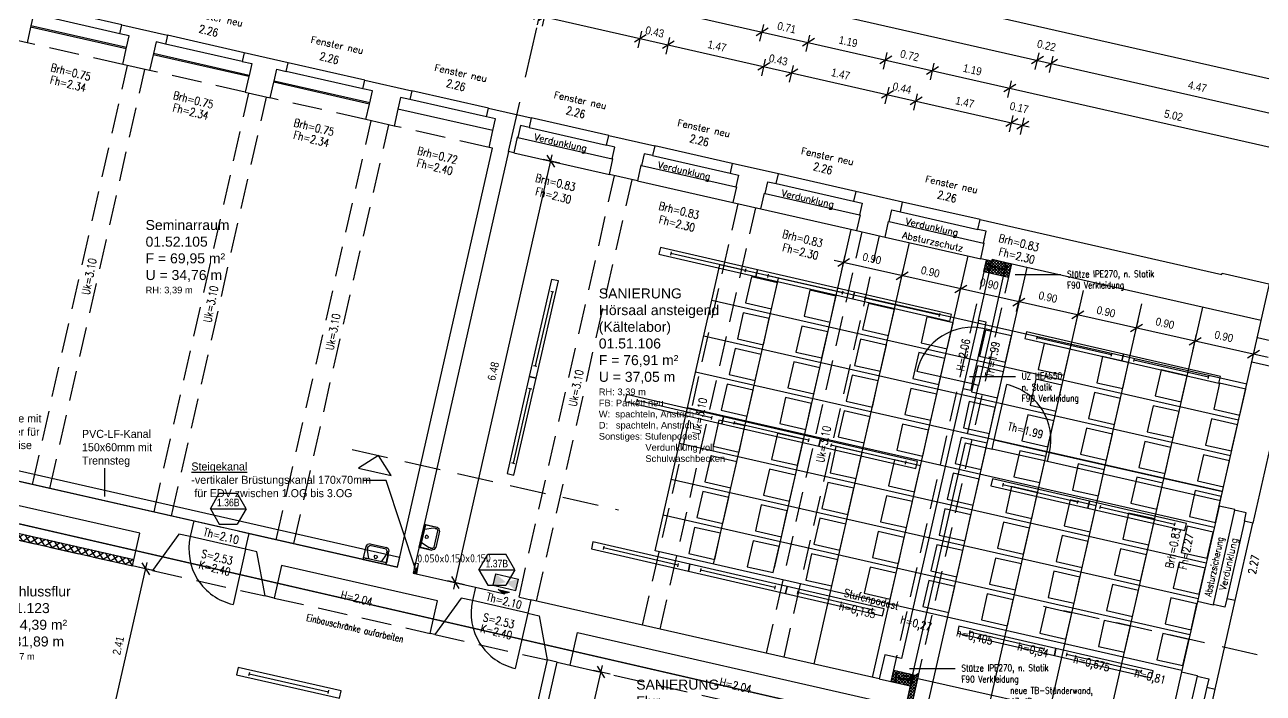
# Model space of a CAD drawing. Header units: metres. Extents: x -1139 to -992, y 249 to 309.
# Drawn here: x -1025.59 to -1007.02, y 277.99 to 288.02 of the extents above; entities that cross this region are included whole.
import ezdxf
from ezdxf.enums import TextEntityAlignment as Align

# ---------------------------------------------------------------- set-up
doc = ezdxf.new("R2010")
doc.units = ezdxf.units.M
doc.header["$LTSCALE"] = 0.03
for name, pattern in [('AUSGEZOGEN', [0]), ('DASHED', [0]), ('DOT', [6, 0, -6]), ('GESTRICHELT', [9, 6, -3]), ('GESTRICHELT2', [4.5, 3, -1.5]), ('STRICHLINIE', [19.05, 12.7, -6.35])]:
    doc.linetypes.add(name, pattern=pattern)
doc.layers.get('0').update_dxf_attribs({"linetype": 'CONTINUOUS'})
for name, color, linetype in [('A_abriss', 44, '_ABBRUCH'), ('A_ansicht', 9, 'DASHED'), ('A_bemaßung', 2, 'CONTINUOUS'), ('A_EINBAUTEN', 3, 'CONTINUOUS'), ('A_Elektro', 1, 'STRICHLINIE'), ('A_Fenster', 7, 'CONTINUOUS'), ('A_höhen', 3, 'CONTINUOUS'), ('A_MÖBEL', 1, 'CONTINUOUS'), ('A_NR_TÜR', 1, 'CONTINUOUS'), ('A_räume', 5, 'CONTINUOUS'), ('A_schraffur', 10, 'CONTINUOUS'), ('A_text', 5, 'CONTINUOUS'), ('A_trockenbau', 2, 'CONTINUOUS'), ('A_Tuernummern', 1, 'CONTINUOUS'), ('A_TXT-TUER', 1, 'CONTINUOUS'), ('A_türen', 9, 'CONTINUOUS'), ('A_verdeckt', 8, 'GESTRICHELT2'), ('A_wände', 4, 'CONTINUOUS'), ('A_WÄNDE_NEU', 6, 'CONTINUOUS'), ('CKBB0002', 4, 'CONTINUOUS'), ('E__DURCHBR', 2, 'CONTINUOUS'), ('E__LEUCHTEN', 6, 'AUSGEZOGEN'), ('E__VERSYS', 2, 'AUSGEZOGEN')]:
    doc.layers.add(name, color=color, linetype=linetype)
doc.styles.add('arial-n', font='ARIALN.TTF')
doc.styles.add('BOLDSIMP_FNT', font='TXT', dxfattribs={"height": 1})
doc.styles.add('ISO9', font='iso8.shx', dxfattribs={"height": 0.12})
doc.styles.add('NORM', font='simplex.shx', dxfattribs={"width": 0.7, "bigfont": 'bigfont.shx'})
doc.styles.add('PITSIMP8', font='PITSIMP8.SHX')
doc.styles.add('SIMPLEX', font='simplex.shx', dxfattribs={"width": 0.8, "height": 0.1})
doc.styles.get("Standard").update_dxf_attribs({"font": 'txt', "height": 1})
doc.linetypes.add('_ABBRUCH', pattern='A,25,[101,cadkon.shx,S=3.5,R=0,X=0,Y=0],25', length=50)

# ---------------------------------------------------------------- blocks, each defined once
blk = doc.blocks.new('SLASH1')
at = {"layer": 'A_bemaßung', "color": 2, "linetype": 'Continuous'}
for p, q in [((0.07663, 0.07663), (-0.07319, -0.07319)), ((0, -0.14068), (0, 0.11466))]:
    blk.add_line(p, q, dxfattribs=at)
blk = doc.blocks.new('CA0300B2$')
at = {"color": 0, "linetype": 'AUSGEZOGEN'}
for p, q in [((0.175, 0), (-0.175, 0)), ((-0.175, 0), (-0.175, -0.025)), ((-0.175, 0), (-0.175, -0.2)), ((0.175, -0.025), (0.175, 0)), ((0.175, 0), (0.175, -0.2)), ((-0.175, -0.025), (-0.1, -0.025)), ((-0.175, -0.15), (-0.175, -0.025)), ((-0.175, -0.025), (0.175, -0.025)), ((-0.175, -0.15), (-0.175, -0.2)), ((-0.1, -0.025), (-0.15, -0.15)), ((-0.15, -0.175), (-0.15, -0.15)), ((-0.15, -0.2), (-0.15, -0.15)), ((-0.15, -0.175), (-0.15, -0.2)), ((-0.1, -0.025), (0.1, -0.025)), ((-0.013, -0.057), (-0.025, -0.079)), ((-0.013, -0.1), (-0.025, -0.079)), ((0.012, -0.057), (-0.013, -0.057)), ((0.012, -0.1), (-0.013, -0.1)), ((0.025, -0.079), (0.012, -0.057)), ((0.025, -0.079), (0.012, -0.1)), ((0.15, -0.15), (0.1, -0.025)), ((0.1, -0.025), (0.175, -0.025)), ((0.15, -0.025), (0.125, -0.025)), ((0.15, -0.175), (0.15, -0.15)), ((0.15, -0.2), (0.15, -0.15)), ((0.15, -0.175), (0.15, -0.2)), ((0.175, -0.025), (0.175, -0.15)), ((0.175, -0.15), (0.175, -0.2)), ((-0.16, -0.235), (-0.175, -0.2)), ((-0.175, -0.2), (-0.175, -0.2)), ((-0.16, -0.235), (-0.125, -0.25)), ((-0.15, -0.2), (-0.125, -0.225)), ((-0.125, -0.225), (0.125, -0.225)), ((0.125, -0.25), (-0.125, -0.25)), ((-0.125, -0.25), (-0.125, -0.25)), ((0.15, -0.2), (0.125, -0.225)), ((0.125, -0.25), (0.16, -0.235)), ((0.175, -0.2), (0.16, -0.235))]:
    blk.add_line(p, q, dxfattribs=at)
blk = doc.blocks.new('Tür-Nr')
at = {"layer": 'A_NR_TÜR'}
for p, q in [((-0.057, -108.865), (0.077, -108.632)), ((0.077, -108.632), (0.347, -108.632)), ((0.481, -108.865), (0.347, -108.632)), ((-0.057, -108.865), (0.481, -108.865)), ((-0.057, -108.865), (0.077, -109.098)), ((0.481, -108.865), (0.347, -109.098)), ((0.077, -109.098), (0.347, -109.098))]:
    blk.add_line(p, q, dxfattribs=at)
at = {"layer": 'A_TXT-TUER', "style": 'arial-n', "flags": 4}
blk.add_attdef('TÜR-NR.', text='', height=0.113, dxfattribs=at).set_placement((0.211, -108.772), align=Align.MIDDLE_CENTER)
at = {"layer": 'A_TXT-TUER', "style": 'NORM', "width": 0.7}
for tag, flags, p in [('BRANDSCHUTZ', 4, (0.229, -108.981)), ('DIN', 5, (0.214, -109.198)), ('ABMESSUNG', 5, (0.214, -109.333)), ('WANDART', 5, (0.214, -109.601)), ('MATERIAL', 5, (0.214, -109.467)), ('ZARGE', 5, (0.214, -109.736)), ('SCHLOSS', 5, (0.214, -109.87)), ('BESCHLÄGE', 5, (0.214, -110.005)), ('SONSTIGES', 5, (0.214, -110.139))]:
    blk.add_attdef(tag, text='', height=0.0784, dxfattribs=dict(at, flags=flags)).set_placement(p, align=Align.MIDDLE_CENTER)
blk = doc.blocks.new('A$C471A4235')
at = {"layer": 'E__VERSYS', "color": 3}
for p, q in [((74.978, 10.719), (84.807, 8.49)), ((74.945, 10.573), (84.773, 8.343)), ((84.807, 8.49), (84.773, 8.343))]:
    blk.add_line(p, q, dxfattribs=at)
at = {"layer": 'E__VERSYS', "color": 7}
blk.add_line((80.386, 9.824), (80.386, 9.399), dxfattribs=at)
at = {"layer": 'E__VERSYS', "color": 7, "insert": (80.046, 9.841), "char_height": 0.12, "attachment_point": 7}
blk.add_mtext('PVC-LF-Kanal \\P150x60mm mit\\PTrennsteg', dxfattribs=at)
blk = doc.blocks.new('Deckendurchbruch')
for p, q in [((1, 1), (0, 1)), ((0, 1), (0, 0)), ((0, 0), (1, 0)), ((1, 0), (1, 1))]:
    blk.add_line(p, q)
blk.add_solid([(0, 0), (1, 1), (0, 1)])
blk = doc.blocks.new('A$C40EB2F26')
at = {"layer": 'E__DURCHBR', "color": 2, "linetype": 'Continuous', "ltscale": 5}
ref = blk.add_blockref('Deckendurchbruch', (85.092, 8.389), dxfattribs=dict(at, xscale=0.05300000142002857, yscale=0.1499999999999773, zscale=1.1, rotation=171.2059939424837))
ref.add_attrib('EC_DIM', '0.050x0.150x0.150', (85.075, 8.409), dxfattribs={"color": 2, "linetype": 'Continuous', "height": 0.12, "rotation": 0.2029, "style": 'ISO9'})
blk = doc.blocks.new('A$C758372F4')
at = {"layer": 'E__VERSYS', "color": 7, "linetype": 'Continuous', "ltscale": 5}
for p, q in [((84.605, 9.638), (84.273, 9.638)), ((85.056, 8.28), (84.605, 9.638))]:
    blk.add_line(p, q, dxfattribs=at)
at = {"layer": 'E__VERSYS', "color": 7, "insert": (81.686, 9.387), "char_height": 0.12, "attachment_point": 7}
blk.add_mtext('{\\LSteigekanal\\P}-vertikaler Brüstungskanal 170x70mm \\P für EDV zwischen 1.OG bis 3.OG', dxfattribs=at)
blk = doc.blocks.new('A$C3DF83419')
at = {"layer": 'E__VERSYS', "color": 3, "linetype": 'GESTRICHELT', "ltscale": 5, "const_width": 0.02}
blk.add_lwpolyline([(75.006, 9.93), (91.847, 6.061)], dxfattribs=at)
at = {"layer": 'E__VERSYS', "color": 7, "insert": (78.19, 10.629), "char_height": 0.12, "attachment_point": 1}
blk.add_mtext('Verlegetrasse mit \\PSammelhalter für \\PFlurstromkreise', dxfattribs=at)
blk = doc.blocks.new('PU1')
at = {"color": 3}
for p, q in [((-119, -55), (-119, 70)), ((-119, 70), (131, 70)), ((131, -55), (131, 70)), ((-119, -55), (131, -55)), ((-56, -87), (69, -87)), ((6, -118), (-56, -87)), ((6, -118), (69, -87))]:
    blk.add_line(p, q, dxfattribs=at)
for points in [[(-119, 70), (-119, -55), (131, -55), (131, 70)], [(69, -87), (-56, -87), (6, -118)]]:
    blk.add_solid(points, dxfattribs=at)
blk = doc.blocks.new('2DEL_458')
for p, q in [((-0.384, -0.236), (-0.384, 0.236)), ((0.384, -0.236), (0.384, 0.236)), ((-0.384, 0), (0.384, 0))]:
    blk.add_line(p, q)
blk.add_lwpolyline([(-0.5, -0.5), (0.5, -0.5), (0.5, 0.5), (-0.5, 0.5)], close=True)
at = {"style": 'PITSIMP8', "flags": 9}
for tag, p in [('RAUM/GRUPPE', (-0.03, 0.159)), ('BEZEICHNUNG', (-0.03, 0.179)), ('POS.NR.G-LV', (-0.03, 0.139)), ('FABRIKAT', (-0.03, 0.119)), ('VOLUMENSTROM', (-0.03, 0.039)), ('DRUCK/-STUFE', (-0.03, 0.019)), ('ANSCHLUSS', (-0.03, -0.001)), ('KENNUNG', (-0.03, 0.079)), ('LEISTUNG', (-0.03, 0.059)), ('TYP', (-0.03, 0.099)), ('SPANNUNG/FREQUENZ', (-0.03, -0.121)), ('TEMPERATUR', (-0.03, -0.061)), ('SCHUTZART', (-0.03, -0.101)), ('DREHZAHL', (-0.03, -0.081)), ('GROESSE', (-0.03, -0.021)), ('DN', (-0.03, -0.041)), ('GEWICHT', (-0.03, -0.141)), ('FREI', (-0.03, -0.161)), ('FREI', (-0.03, -0.181)), ('FREI', (-0.03, -0.201))]:
    blk.add_attdef(tag, text='', height=0.01, dxfattribs=at).set_placement(p, align=Align.MIDDLE)

msp = doc.modelspace()

# ---------------------------------------------------------------- hatches: boundary and pattern name
at = {"layer": 'A_schraffur'}
h = msp.add_hatch(dxfattribs=at)
h.set_pattern_fill('ANSI37', color=256, scale=0.01, style=0)
h.paths.add_polyline_path([(-1011.20652, 284.31734), (-1011.12701, 284.29931), (-1011.10644, 284.39), (-1011.11868, 284.39278), (-1011.13262, 284.33134), (-1011.15017, 284.33532), (-1011.12031, 284.46698), (-1011.10276, 284.463), (-1011.11669, 284.40156), (-1011.10445, 284.39878), (-1011.0883, 284.46997), (-1011.16781, 284.48801)])
h.paths.add_polyline_path([(-1011.10644, 284.39), (-1011.12701, 284.29931), (-1010.91543, 284.25131), (-1010.89485, 284.34201)])
h.paths.add_polyline_path([(-1010.89286, 284.35079), (-1010.87077, 284.44818), (-1011.08235, 284.49618), (-1011.0883, 284.46997), (-1011.10445, 284.39878)])
h = msp.add_hatch(dxfattribs=at)
h.set_pattern_fill('ANSI37', color=256, scale=0.01, style=0)
h.paths.add_polyline_path([(-1010.79128, 284.43015), (-1010.79128, 284.43015), (-1010.83594, 284.23328), (-1011.12701, 284.29931), (-1011.10644, 284.39), (-1011.11868, 284.39278), (-1011.13262, 284.33134), (-1011.15017, 284.33532), (-1011.12031, 284.46698), (-1011.10276, 284.463), (-1011.11669, 284.40156), (-1011.10445, 284.39878), (-1011.0883, 284.46997), (-1011.08235, 284.49618), (-1010.87077, 284.44818), (-1010.79128, 284.43015), (-1010.83594, 284.23328), (-1010.83594, 284.23328), (-1010.83594, 284.23328)])
h = msp.add_hatch(dxfattribs=at)
h.set_pattern_fill('ANSI37', color=256, scale=0.025, style=0)
h.set_pattern_definition([(212.2199, (-1023.97497, 279.9038), (0.0423203, -0.0671519), []), (302.2199, (-1023.97497, 279.9038), (0.0671519, 0.0423203), [])])
h.paths.add_polyline_path([(-1023.97497, 279.9038), (-1023.95285, 280.00132), (-1029.80384, 281.3285), (-1029.82596, 281.23098)])
h = msp.add_hatch(dxfattribs=at)
h.set_pattern_fill('ANSI37', color=256, scale=0.01, style=0)
h.paths.add_polyline_path([(-1012.60101, 278.16967), (-1012.56229, 278.34034), (-1012.19171, 278.25628), (-1012.33327, 277.63223), (-1012.41276, 277.65026), (-1012.30991, 278.10364)])

# ---------------------------------------------------------------- linework, layer by layer
at = {"layer": 'A_abriss', "ltscale": 0.3}
for p, q in [((-1011.28943, 283.58331), (-1011.0883, 284.46997)), ((-1010.87077, 284.44818), (-1011.09996, 283.43781)), ((-1011.28943, 283.58331), (-1011.52169, 282.55938)), ((-1011.17241, 283.55677), (-1011.28943, 283.58331)), ((-1011.38255, 282.63036), (-1011.19453, 283.45926)), ((-1011.09996, 283.43781), (-1011.28798, 282.60891)), ((-1011.19453, 283.45926), (-1011.17241, 283.55677)), ((-1011.09996, 283.43781), (-1011.19453, 283.45926)), ((-1011.38255, 282.63036), (-1012.21144, 282.81838)), ((-1011.52169, 282.55938), (-1012.43966, 278.51245)), ((-1011.40467, 282.53284), (-1011.52169, 282.55938)), ((-1011.45251, 281.88351), (-1011.28798, 282.60891)), ((-1011.38255, 282.63036), (-1011.40467, 282.53284)), ((-1011.28798, 282.60891), (-1011.38255, 282.63036)), ((-1011.0527, 281.79281), (-1010.86469, 282.62169)), ((-1012.30991, 278.10364), (-1011.48372, 281.74596)), ((-1011.48372, 281.74596), (-1011.0839, 281.65525)), ((-1011.0527, 281.79281), (-1011.45251, 281.88351)), ((-1011.0839, 281.65525), (-1011.0527, 281.79281)), ((-1011.0527, 281.79281), (-1010.22381, 281.60479)), ((-1010.25502, 281.46725), (-1011.08391, 281.65526)), ((-1010.25502, 281.46724), (-1010.22381, 281.60479)), ((-1010.22381, 281.60479), (-1007.62987, 281.0164)), ((-1007.66107, 280.87887), (-1010.25502, 281.46724)), ((-1012.6932, 278.56997), (-1012.77505, 278.20915)), ((-1012.43966, 278.51245), (-1012.6932, 278.56997)), ((-1017.75341, 278.49256), (-1017.90824, 277.80995)), ((-1017.76197, 277.77675), (-1017.60713, 278.45938))]:
    msp.add_line(p, q, dxfattribs=at)
for centre, start, end in [((-1011.38255, 282.63036), 77.219819, 167.219673), ((-1011.0527, 281.79281), 347.219667, 77.220178)]:
    msp.add_arc(centre, 0.84995, start, end, dxfattribs=at)
at = {"layer": 'A_ansicht', "color": 9, "linetype": 'Continuous'}
for p, q in [((-1024.13452, 288.01367), (-1025.2851, 288.27467)), ((-1024.06724, 287.65497), (-1025.50056, 287.98009)), ((-1022.29654, 287.59677), (-1023.44711, 287.85776)), ((-1022.22925, 287.23807), (-1023.66259, 287.56318)), ((-1020.48782, 287.18651), (-1021.63838, 287.4475)), ((-1020.42052, 286.82779), (-1021.85384, 287.15292)), ((-1018.63521, 286.76628), (-1019.78577, 287.02727)), ((-1016.83272, 286.35745), (-1017.99317, 286.62065)), ((-1014.97991, 285.93717), (-1016.14035, 286.20039)), ((-1018.25578, 286.09577), (-1016.82227, 285.77062)), ((-1016.40296, 285.67551), (-1014.96946, 285.35035)), ((-1013.12709, 285.5169), (-1014.28753, 285.78013)), ((-1014.55015, 285.25523), (-1013.11664, 284.93007)), ((-1011.26452, 285.09442), (-1012.42497, 285.35764)), ((-1012.68758, 284.83275), (-1011.25409, 284.50758)), ((-1007.67877, 280.80085), (-1008.00393, 279.36736)), ((-1007.43712, 279.38235), (-1007.17391, 280.54278)), ((-1008.24282, 278.31418), (-1008.56799, 276.88068)), ((-1008.00117, 276.89566), (-1007.73796, 278.05611))]:
    msp.add_line(p, q, dxfattribs=at)
at = {"layer": 'A_bemaßung', "linetype": 'Continuous'}
for p, q in [((-1029.13179, 292.2439), (-1005.6071, 286.90785)), ((-1029.24845, 291.75766), (-1005.73719, 286.42466)), ((-1029.353, 291.26867), (-1005.8283, 285.93263)), ((-1017.969, 288.17377), (-1010.52846, 286.48605)), ((-1019.15546, 279.55389), (-1017.67805, 286.06727)), ((-1024.33052, 277.4123), (-1023.75352, 279.95609)), ((-1017.49779, 275.89173), (-1016.92711, 278.40767))]:
    msp.add_line(p, q, dxfattribs=at)
at = {"layer": 'A_bemaßung'}
for p, q in [((-1006.94348, 283.02511), (-1013.4507, 284.47923)), ((-1008.31333, 277.34183), (-1012.41819, 278.25911))]:
    msp.add_line(p, q, dxfattribs=at)
at = {"layer": 'A_EINBAUTEN'}
for points in [[(-1011.12031, 284.46698, 0), (-1011.10276, 284.463, 0), (-1011.11669, 284.40156, 0), (-1010.88849, 284.34979, 0), (-1010.87455, 284.41123, 0), (-1010.857, 284.40725, 0), (-1010.88686, 284.27559, 0), (-1010.90442, 284.27958, 0), (-1010.89048, 284.34102, 0), (-1011.11868, 284.39278, 0), (-1011.13262, 284.33134, 0), (-1011.15017, 284.33532, 0), (-1011.12031, 284.46698, 0), (-1011.12031, 284.46698, 0), (-1011.10276, 284.463, 0), (-1011.11669, 284.40156, 0), (-1010.88849, 284.34979, 0), (-1010.87455, 284.41123, 0), (-1010.857, 284.40725, 0), (-1010.88686, 284.27559, 0), (-1010.90442, 284.27958, 0), (-1010.89048, 284.34102, 0), (-1011.11868, 284.39278, 0), (-1011.13262, 284.33134, 0), (-1011.15017, 284.33532, 0), (-1011.12031, 284.46698, 0)], [(-1012.54907, 278.16815, 0), (-1012.53152, 278.16416, 0), (-1012.51758, 278.2256, 0), (-1012.28938, 278.17384, 0), (-1012.30332, 278.1124, 0), (-1012.28576, 278.10842, 0), (-1012.2559, 278.24008, 0), (-1012.27345, 278.24406, 0), (-1012.28739, 278.18262, 0), (-1012.51559, 278.23438, 0), (-1012.50166, 278.29582, 0), (-1012.51921, 278.2998, 0), (-1012.54907, 278.16815, 0), (-1012.54907, 278.16815, 0), (-1012.53152, 278.16416, 0), (-1012.51758, 278.2256, 0), (-1012.28938, 278.17384, 0), (-1012.30332, 278.1124, 0), (-1012.28576, 278.10842, 0), (-1012.2559, 278.24008, 0), (-1012.27345, 278.24406, 0), (-1012.28739, 278.18262, 0), (-1012.51559, 278.23438, 0), (-1012.50166, 278.29582, 0), (-1012.51921, 278.2998, 0), (-1012.54907, 278.16815, 0)]]:
    msp.add_polyline3d(points, dxfattribs=at)
at = {"layer": 'A_Fenster', "color": 10, "linetype": 'Continuous'}
for p, q in [((-1024.16439, 287.88205), (-1025.31494, 288.14303)), ((-1022.3264, 287.46514), (-1023.47696, 287.72612)), ((-1020.51768, 287.05488), (-1021.66823, 287.31584)), ((-1018.66507, 286.63465), (-1019.81563, 286.89563)), ((-1018.02635, 286.47437), (-1016.86591, 286.21115)), ((-1016.17354, 286.05411), (-1015.01309, 285.79087)), ((-1014.32072, 285.63384), (-1013.16027, 285.3706)), ((-1012.45814, 285.21134), (-1011.29771, 284.94812)), ((-1007.30017, 280.57143), (-1007.56339, 279.41098)), ((-1007.86421, 278.08475), (-1008.12744, 276.92431))]:
    msp.add_line(p, q, dxfattribs=at)
at = {"layer": 'A_Fenster', "linetype": 'Continuous'}
for p, q in [((-1024.06281, 287.67447), (-1025.49613, 287.9996)), ((-1022.22483, 287.25757), (-1023.65815, 287.58268)), ((-1020.4161, 286.84728), (-1021.84943, 287.1724)), ((-1018.56837, 286.42818), (-1019.99196, 286.75108)), ((-1018.19293, 286.32761), (-1016.77895, 286.00687)), ((-1016.34012, 285.90733), (-1014.92613, 285.5866)), ((-1014.4873, 285.48705), (-1013.07332, 285.16632)), ((-1012.62475, 285.06457), (-1011.21075, 284.74383)), ((-1007.44694, 280.738), (-1007.76768, 279.32401)), ((-1008.01099, 278.25134), (-1008.33173, 276.83734))]:
    msp.add_line(p, q, dxfattribs=at)
at = {"layer": 'A_MÖBEL', "color": 1}
for p, q in [((-1014.34874, 279.87542), (-1013.198, 284.94852)), ((-1013.75349, 278.43109), (-1012.32029, 284.74943)), ((-1012.87579, 278.232), (-1011.44259, 284.55034)), ((-1016.13733, 280.12732), (-1015.16399, 284.41831)), ((-1007.26466, 282.62649), (-1015.16399, 284.41831)), ((-1012.10093, 277.57952), (-1010.55894, 284.37745)), ((-1015.25962, 279.92822), (-1014.28629, 284.21922)), ((-1011.25641, 277.23415), (-1009.71442, 284.03208)), ((-1007.38633, 282.09011), (-1015.28566, 283.88193)), ((-1010.37871, 277.03506), (-1008.83672, 283.83298)), ((-1009.46782, 276.98225), (-1007.92584, 283.78017)), ((-1007.508, 281.55374), (-1015.40733, 283.34556)), ((-1007.62966, 281.01737), (-1015.52899, 282.80919)), ((-1007.75133, 280.48099), (-1015.65066, 282.27281)), ((-1007.873, 279.94462), (-1015.77233, 281.73644)), ((-1007.99466, 279.40824), (-1015.89399, 281.20006)), ((-1008.11633, 278.87187), (-1016.01566, 280.66369)), ((-1008.238, 278.3355), (-1016.13733, 280.12732))]:
    msp.add_line(p, q, dxfattribs=at)
for points in [[(-1014.30288, 284.14608), (-1014.69297, 284.23456), (-1014.78145, 283.84447), (-1014.39136, 283.75599)], [(-1013.42518, 283.94698), (-1013.81527, 284.03547), (-1013.90375, 283.64538), (-1013.51366, 283.55689)], [(-1012.54747, 283.74789), (-1012.93756, 283.83638), (-1013.02605, 283.44629), (-1012.63596, 283.3578)], [(-1014.42455, 283.6097), (-1014.81464, 283.69819), (-1014.90312, 283.3081), (-1014.51303, 283.21961)], [(-1011.66977, 283.5488), (-1012.05986, 283.63729), (-1012.14835, 283.2472), (-1011.75826, 283.15871)], [(-1013.54684, 283.41061), (-1013.93693, 283.4991), (-1014.02542, 283.109), (-1013.63533, 283.02052)], [(-1010.79207, 283.34971), (-1011.18216, 283.4382), (-1011.27064, 283.04811), (-1010.88055, 282.95962)], [(-1012.66914, 283.21152), (-1013.05923, 283.3), (-1013.14772, 282.90991), (-1012.75763, 282.82143)], [(-1009.91436, 283.15062), (-1010.30445, 283.23911), (-1010.39294, 282.84901), (-1010.00285, 282.76053)], [(-1014.54621, 283.07333), (-1014.9363, 283.16181), (-1015.02479, 282.77172), (-1014.6347, 282.68324)], [(-1011.79144, 283.01243), (-1012.18153, 283.10091), (-1012.27001, 282.71082), (-1011.87992, 282.62234)], [(-1009.03666, 282.95153), (-1009.42675, 283.04001), (-1009.51524, 282.64992), (-1009.12515, 282.56144)], [(-1013.66851, 282.87424), (-1014.0586, 282.96272), (-1014.14709, 282.57263), (-1013.757, 282.48415)], [(-1010.91373, 282.81334), (-1011.30382, 282.90182), (-1011.39231, 282.51173), (-1011.00222, 282.42325)], [(-1008.15896, 282.75244), (-1008.54905, 282.84092), (-1008.63753, 282.45083), (-1008.24744, 282.36235)], [(-1012.79081, 282.67515), (-1013.1809, 282.76363), (-1013.26938, 282.37354), (-1012.87929, 282.28505)], [(-1010.03603, 282.61425), (-1010.42612, 282.70273), (-1010.51461, 282.31264), (-1010.12452, 282.22416)], [(-1014.66788, 282.53695), (-1015.05797, 282.62544), (-1015.14646, 282.23535), (-1014.75637, 282.14686)], [(-1011.9131, 282.47605), (-1012.30319, 282.56454), (-1012.39168, 282.17445), (-1012.00159, 282.08596)], [(-1009.15833, 282.41515), (-1009.54842, 282.50364), (-1009.6369, 282.11355), (-1009.24681, 282.02506)], [(-1007.28125, 282.55335), (-1007.67135, 282.64183), (-1007.75983, 282.25174), (-1007.36974, 282.16326)], [(-1013.79018, 282.33786), (-1014.18027, 282.42635), (-1014.26875, 282.03626), (-1013.87866, 281.94777)], [(-1011.0354, 282.27696), (-1011.42549, 282.36545), (-1011.51398, 281.97536), (-1011.12389, 281.88687)], [(-1008.28062, 282.21606), (-1008.67072, 282.30455), (-1008.7592, 281.91446), (-1008.36911, 281.82597)], [(-1014.78955, 282.00058), (-1015.17964, 282.08906), (-1015.26812, 281.69897), (-1014.87803, 281.61049)], [(-1012.91247, 282.13877), (-1013.30256, 282.22726), (-1013.39105, 281.83717), (-1013.00096, 281.74868)], [(-1010.1577, 282.07787), (-1010.54779, 282.16636), (-1010.63627, 281.77627), (-1010.24618, 281.68778)], [(-1007.40292, 282.01697), (-1007.79301, 282.10546), (-1007.8815, 281.71537), (-1007.49141, 281.62688)], [(-1012.03477, 281.93968), (-1012.42486, 282.02816), (-1012.51335, 281.63807), (-1012.12326, 281.54959)], [(-1009.27999, 281.87878), (-1009.67008, 281.96727), (-1009.75857, 281.57718), (-1009.36848, 281.48869)], [(-1013.91184, 281.80149), (-1014.30193, 281.88997), (-1014.39042, 281.49988), (-1014.00033, 281.4114)], [(-1011.15707, 281.74059), (-1011.54716, 281.82907), (-1011.63564, 281.43898), (-1011.24555, 281.3505)], [(-1008.40229, 281.67969), (-1008.79238, 281.76817), (-1008.88087, 281.37808), (-1008.49078, 281.2896)], [(-1014.91121, 281.4642), (-1015.3013, 281.55269), (-1015.38979, 281.1626), (-1014.9997, 281.07411)], [(-1013.03414, 281.6024), (-1013.42423, 281.69088), (-1013.51272, 281.30079), (-1013.12263, 281.21231)], [(-1010.27936, 281.5415), (-1010.66945, 281.62998), (-1010.75794, 281.23989), (-1010.36785, 281.15141)], [(-1007.52459, 281.4806), (-1007.91468, 281.56908), (-1008.00316, 281.17899), (-1007.61307, 281.09051)], [(-1014.03351, 281.26511), (-1014.4236, 281.3536), (-1014.51209, 280.96351), (-1014.122, 280.87502)], [(-1012.15644, 281.40331), (-1012.54653, 281.49179), (-1012.63501, 281.1017), (-1012.24492, 281.01322)], [(-1009.40166, 281.34241), (-1009.79175, 281.43089), (-1009.88024, 281.0408), (-1009.49015, 280.95232)], [(-1011.27873, 281.20421), (-1011.66882, 281.2927), (-1011.75731, 280.90261), (-1011.36722, 280.81412)], [(-1008.52396, 281.14332), (-1008.91405, 281.2318), (-1009.00253, 280.84171), (-1008.61244, 280.75323)], [(-1015.03288, 280.92783), (-1015.42297, 281.01632), (-1015.51146, 280.62623), (-1015.12137, 280.53774)], [(-1013.15581, 281.06602), (-1013.5459, 281.15451), (-1013.63438, 280.76442), (-1013.24429, 280.67593)], [(-1010.40103, 281.00512), (-1010.79112, 281.09361), (-1010.87961, 280.70352), (-1010.48952, 280.61503)], [(-1007.64626, 280.94422), (-1008.03635, 281.03271), (-1008.12483, 280.64262), (-1007.73474, 280.55413)], [(-1014.15518, 280.72874), (-1014.54527, 280.81722), (-1014.63375, 280.42713), (-1014.24366, 280.33865)], [(-1012.2781, 280.86693), (-1012.66819, 280.95542), (-1012.75668, 280.56533), (-1012.36659, 280.47684)], [(-1009.52333, 280.80603), (-1009.91342, 280.89452), (-1010.0019, 280.50443), (-1009.61181, 280.41594)], [(-1013.27747, 280.52965), (-1013.66756, 280.61813), (-1013.75605, 280.22804), (-1013.36596, 280.13956)], [(-1011.4004, 280.66784), (-1011.79049, 280.75633), (-1011.87898, 280.36624), (-1011.48889, 280.27775)], [(-1008.64563, 280.60694), (-1009.03572, 280.69543), (-1009.1242, 280.30534), (-1008.73411, 280.21685)], [(-1015.15455, 280.39146), (-1015.54464, 280.47994), (-1015.63312, 280.08985), (-1015.24303, 280.00137)], [(-1012.39977, 280.33056), (-1012.78986, 280.41904), (-1012.87835, 280.02895), (-1012.48826, 279.94047)], [(-1010.5227, 280.46875), (-1010.91279, 280.55723), (-1011.00127, 280.16714), (-1010.61118, 280.07866)], [(-1007.76792, 280.40785), (-1008.15801, 280.49634), (-1008.2465, 280.10625), (-1007.85641, 280.01776)], [(-1014.27684, 280.19237), (-1014.66693, 280.28085), (-1014.75542, 279.89076), (-1014.36533, 279.80228)], [(-1009.645, 280.26966), (-1010.03509, 280.35814), (-1010.12357, 279.96805), (-1009.73348, 279.87957)], [(-1013.39914, 279.99327), (-1013.78923, 280.08176), (-1013.87772, 279.69167), (-1013.48763, 279.60318)], [(-1011.52207, 280.13147), (-1011.91216, 280.21995), (-1012.00064, 279.82986), (-1011.61055, 279.74138)], [(-1008.76729, 280.07057), (-1009.15738, 280.15905), (-1009.24587, 279.76896), (-1008.85578, 279.68048)], [(-1012.52144, 279.79418), (-1012.91153, 279.88267), (-1013.00001, 279.49258), (-1012.60992, 279.40409)], [(-1010.64436, 279.93238), (-1011.03446, 280.02086), (-1011.12294, 279.63077), (-1010.73285, 279.54229)], [(-1007.88959, 279.87148), (-1008.27968, 279.95996), (-1008.36816, 279.56987), (-1007.97807, 279.48139)], [(-1011.64373, 279.59509), (-1012.03383, 279.68358), (-1012.12231, 279.29349), (-1011.73222, 279.205)], [(-1009.76666, 279.73328), (-1010.15675, 279.82177), (-1010.24524, 279.43168), (-1009.85515, 279.34319)], [(-1008.88896, 279.53419), (-1009.27905, 279.62268), (-1009.36753, 279.23259), (-1008.97744, 279.1441)], [(-1010.76603, 279.396), (-1011.15612, 279.48449), (-1011.24461, 279.0944), (-1010.85452, 279.00591)], [(-1008.01126, 279.3351), (-1008.40135, 279.42359), (-1008.48983, 279.0335), (-1008.09974, 278.94501)], [(-1009.88833, 279.19691), (-1010.27842, 279.2854), (-1010.3669, 278.8953), (-1009.97681, 278.80682)], [(-1009.01063, 278.99782), (-1009.40072, 279.0863), (-1009.4892, 278.69621), (-1009.09911, 278.60773)], [(-1008.13292, 278.79873), (-1008.52301, 278.88721), (-1008.6115, 278.49712), (-1008.22141, 278.40864)]]:
    msp.add_lwpolyline(points, close=True, dxfattribs=at)
at = {"layer": 'A_text'}
for p, q in [((-1010.05081, 284.26758), (-1010.7384, 284.26758)), ((-1010.73233, 282.73857), (-1011.41992, 282.73857)), ((-1011.63503, 278.36059), (-1012.32262, 278.36059))]:
    msp.add_line(p, q, dxfattribs=at)
at = {"layer": 'A_text', "color": 5, "linetype": 'GESTRICHELT', "ltscale": 3}
for p, q in [((-1020.67835, 281.64786), (-1016.68634, 280.74235)), ((-1006.31908, 278.39078), (-1010.31109, 279.29627))]:
    msp.add_line(p, q, dxfattribs=at)
at = {"layer": 'A_text', "color": 7}
for p, q in [((-1020.28292, 281.55816), (-1020.58203, 281.36966)), ((-1020.09441, 281.25906), (-1020.28292, 281.55816)), ((-1020.58203, 281.36966), (-1020.09441, 281.25906))]:
    msp.add_line(p, q, dxfattribs=at)
at = {"layer": 'A_trockenbau'}
for p, q in [((-1029.82596, 281.23098), (-1023.97497, 279.9038)), ((-1029.80383, 281.3285), (-1023.95285, 280.00132))]:
    msp.add_line(p, q, dxfattribs=at)
at = {"layer": 'A_türen', "linetype": 'Continuous'}
for p, q in [((-1022.27756, 280.15448), (-1023.10645, 280.3425)), ((-1022.27756, 280.15448), (-1022.46558, 279.3256)), ((-1018.04534, 279.19449), (-1018.87423, 279.38251)), ((-1018.04534, 279.19449), (-1018.23336, 278.36559))]:
    msp.add_line(p, q, dxfattribs=at)
for centre, end in [((-1022.27756, 280.15448), 257.219813), ((-1018.04534, 279.19449), 257.219962)]:
    msp.add_arc(centre, 0.84995, 167.219673, end, dxfattribs=at)
at = {"layer": 'A_verdeckt', "linetype": 'STRICHLINIE', "ltscale": 2}
for p, q in [((-1018.33379, 286.11347), (-1016.98324, 292.06749)), ((-1007.04813, 283.58109), (-1005.70352, 289.50891))]:
    msp.add_line(p, q, dxfattribs=at)
at = {"layer": 'A_verdeckt', "ltscale": 5}
for p, q in [((-1024.1203, 287.42094), (-1025.55364, 287.74608)), ((-1025.47399, 281.12557), (-1024.04963, 287.40492)), ((-1025.21069, 281.06585), (-1023.78634, 287.34519)), ((-1022.28233, 287.00405), (-1023.71566, 287.32916)), ((-1023.65062, 280.71197), (-1022.22628, 286.99133)), ((-1023.38734, 280.65226), (-1021.96298, 286.93162)), ((-1020.47361, 286.59377), (-1021.90694, 286.9189)), ((-1021.81753, 280.29619), (-1020.39318, 286.57552)), ((-1021.55421, 280.23647), (-1020.12987, 286.51581)), ((-1018.62587, 286.17467), (-1020.04946, 286.49757)), ((-1018.17746, 279.43458), (-1016.74427, 285.75292)), ((-1017.91416, 279.37486), (-1016.48098, 285.6932)), ((-1016.32465, 279.01431), (-1014.89146, 285.33265)), ((-1016.06135, 278.95459), (-1014.62816, 285.27293)), ((-1014.46696, 278.59294), (-1013.03377, 284.91126)), ((-1014.20366, 278.5332), (-1012.77048, 284.85154)), ((-1011.16781, 284.48801), (-1012.60101, 278.16967)), ((-1010.79128, 284.43015), (-1012.33327, 277.63223)), ((-1007.10547, 283.32832), (-1006.55014, 283.20235)), ((-1007.18843, 282.96254), (-1006.63311, 282.83658)), ((-1029.82596, 281.23098), (-1023.97497, 279.9038)), ((-1023.05337, 280.57651), (-1022.22447, 280.38849)), ((-1023.67267, 279.83522), (-1021.98563, 279.45255)), ((-1018.82891, 279.58235), (-1018.00001, 279.39432)), ((-1021.84911, 279.42159), (-1019.50871, 278.89072)), ((-1019.44043, 278.87523), (-1017.75341, 278.49256)), ((-1017.4121, 278.41512), (-1012.97509, 277.40869))]:
    msp.add_line(p, q, dxfattribs=at)
at = {"layer": 'A_wände', "linetype": 'Continuous'}
for p, q in [((-1011.29771, 284.94812), (-1011.26452, 285.09442)), ((-1011.26452, 285.09442), (-1007.64044, 284.27239)), ((-1011.17093, 284.91937), (-1011.29771, 284.94812)), ((-1011.21075, 284.74383), (-1011.17093, 284.91937)), ((-1011.25409, 284.50758), (-1011.20099, 284.74162)), ((-1011.20099, 284.74162), (-1011.21075, 284.74383)), ((-1011.0883, 284.46997), (-1011.25409, 284.50758)), ((-1007.04813, 283.58109), (-1010.87077, 284.44818)), ((-1007.64044, 284.27239), (-1007.63602, 284.29188)), ((-1007.63602, 284.29188), (-1006.36824, 284.00432)), ((-1007.67876, 280.80085), (-1007.04813, 283.58109)), ((-1006.6753, 282.74095), (-1007.17391, 280.54278)), ((-1007.44472, 280.74776), (-1007.67876, 280.80085)), ((-1007.44694, 280.738), (-1007.44472, 280.74776)), ((-1007.2714, 280.6982), (-1007.44694, 280.738)), ((-1007.30017, 280.57143), (-1007.2714, 280.6982)), ((-1007.17391, 280.54278), (-1007.30017, 280.57143)), ((-1018.00001, 279.39432), (-1018.04534, 279.19449)), ((-1012.77505, 278.20915), (-1018.00001, 279.39432)), ((-1018.04534, 279.19449), (-1017.87468, 279.15579)), ((-1017.87468, 279.15579), (-1017.75341, 278.49256)), ((-1017.4121, 278.41512), (-1017.3015, 278.90271)), ((-1017.3015, 278.90271), (-1012.86449, 277.89629)), ((-1017.60713, 278.45938), (-1017.4121, 278.41512))]:
    msp.add_line(p, q, dxfattribs=at)
at = {"layer": 'A_wände'}
for p, q in [((-1011.0883, 284.46997), (-1011.08235, 284.49618)), ((-1010.87077, 284.44818), (-1011.08235, 284.49618)), ((-1017.60713, 278.45938), (-1017.75341, 278.49256)), ((-1012.77505, 278.20915), (-1012.30991, 278.10364)), ((-1012.30991, 278.10364), (-1012.61626, 276.7531))]:
    msp.add_line(p, q, dxfattribs=at)
at = {"layer": 'A_wände', "linetype": 'Continuous'}
for points in [[(-1029.2491, 288.58431), (-1030.54184, 282.88511), (-1029.70328, 282.69492), (-1029.83489, 282.11473), (-1023.05337, 280.57651), (-1023.10645, 280.3425), (-1023.27711, 280.38121), (-1023.67267, 279.83522), (-1023.97497, 279.9038), (-1023.86437, 280.39137), (-1029.71535, 281.71855), (-1029.82596, 281.23098), (-1030.021, 281.27521), (-1030.06553, 281.04483), (-1030.30827, 281.09177), (-1030.16124, 281.85237), (-1031.01576, 282.05611), (-1029.77838, 287.63239), (-1030.49479, 287.76787), (-1030.41021, 288.22505)], [(-1025.2851, 288.27467), (-1025.31494, 288.14303), (-1025.45633, 288.1751), (-1025.49613, 287.9996), (-1025.50056, 287.98009), (-1025.55364, 287.74608), (-1025.94367, 287.83454), (-1025.89059, 288.06856), (-1025.88616, 288.08806), (-1025.84635, 288.26356), (-1025.9926, 288.29674), (-1025.96275, 288.42838), (-1025.2851, 288.27467)], [(-1023.44711, 287.85776), (-1023.47696, 287.72612), (-1023.61834, 287.75819), (-1023.65815, 287.58268), (-1023.66259, 287.56318), (-1023.71566, 287.32916), (-1024.1203, 287.42094), (-1024.06724, 287.65497), (-1024.06281, 287.67447), (-1024.02299, 287.84998), (-1024.16439, 287.88205), (-1024.13452, 288.01367), (-1023.44711, 287.85776)], [(-1021.66823, 287.31584), (-1021.63838, 287.4475), (-1022.29654, 287.59677), (-1022.3264, 287.46514), (-1022.18502, 287.43308), (-1022.22483, 287.25757), (-1022.22925, 287.23807), (-1022.28233, 287.00405), (-1021.90694, 286.9189), (-1021.85384, 287.15292), (-1021.84943, 287.1724), (-1021.80962, 287.34793), (-1021.66823, 287.31584)], [(-1019.78577, 287.02727), (-1019.81563, 286.89563), (-1019.95214, 286.9266), (-1019.99196, 286.75108), (-1020.04946, 286.49757), (-1020.47361, 286.59377), (-1020.42052, 286.82779), (-1020.4161, 286.84728), (-1020.37628, 287.0228), (-1020.51768, 287.05488), (-1020.48782, 287.18651), (-1019.78577, 287.02727)], [(-1017.99317, 286.62065), (-1018.02635, 286.47437), (-1018.15313, 286.50313), (-1018.19293, 286.32761), (-1018.20269, 286.32982), (-1018.25578, 286.09577), (-1018.33379, 286.11347), (-1019.76698, 279.79514), (-1018.82891, 279.58235), (-1018.87423, 279.38251), (-1019.04489, 279.42122), (-1019.44043, 278.87523), (-1019.50871, 278.89072), (-1019.3981, 279.3783), (-1021.73851, 279.90917), (-1021.84911, 279.42159), (-1021.98563, 279.45255), (-1022.1069, 280.11577), (-1022.27756, 280.15448), (-1022.22447, 280.38849), (-1020.00145, 279.88425), (-1018.57711, 286.16361), (-1018.62587, 286.17467), (-1018.56837, 286.42818), (-1018.52855, 286.6037), (-1018.66507, 286.63465), (-1018.63521, 286.76628), (-1017.99317, 286.62065)], [(-1016.14035, 286.20039), (-1016.17354, 286.05411), (-1016.30031, 286.08286), (-1016.34012, 285.90733), (-1016.34987, 285.90954), (-1016.40296, 285.67551), (-1016.82227, 285.77062), (-1016.76919, 286.00465), (-1016.77895, 286.00687), (-1016.73914, 286.1824), (-1016.86591, 286.21115), (-1016.83272, 286.35745), (-1016.14035, 286.20039)], [(-1014.97991, 285.93717), (-1015.01309, 285.79087), (-1014.88631, 285.76212), (-1014.92613, 285.5866), (-1014.91638, 285.58438), (-1014.96946, 285.35035), (-1014.55015, 285.25523), (-1014.49706, 285.48927), (-1014.4873, 285.48705), (-1014.4475, 285.66258), (-1014.32072, 285.63384), (-1014.28753, 285.78013), (-1014.97991, 285.93717)], [(-1013.12709, 285.5169), (-1013.16027, 285.3706), (-1013.0335, 285.34185), (-1013.07332, 285.16632), (-1013.06358, 285.16411), (-1013.11664, 284.93007), (-1012.68758, 284.83275), (-1012.63449, 285.06676), (-1012.62475, 285.06457), (-1012.58492, 285.2401), (-1012.45814, 285.21134), (-1012.42497, 285.35764), (-1013.12709, 285.5169)], [(-1007.56339, 279.41098), (-1007.59215, 279.2842), (-1007.76768, 279.32401), (-1007.76988, 279.31427), (-1008.00393, 279.36736), (-1008.24282, 278.31418), (-1008.00879, 278.2611), (-1008.01099, 278.25134), (-1007.83547, 278.21153), (-1007.86421, 278.08475), (-1007.73796, 278.05611), (-1007.43712, 279.38235), (-1007.56339, 279.41098)]]:
    msp.add_lwpolyline(points, dxfattribs=at)
at = {"layer": 'A_WÄNDE_NEU'}
for p, q in [((-1011.20652, 284.31734), (-1011.16781, 284.48801)), ((-1011.20652, 284.31734), (-1010.83594, 284.23328)), ((-1010.83594, 284.23328), (-1010.79128, 284.43015)), ((-1012.56229, 278.34034), (-1012.601, 278.16967)), ((-1012.56229, 278.34034), (-1012.1917, 278.25628)), ((-1012.1917, 278.25628), (-1012.33327, 277.63223))]:
    msp.add_line(p, q, dxfattribs=at)

# ---------------------------------------------------------------- block references
at = {"layer": 'A_bemaßung', "color": 7}
for p, rotation in [((-1017.87148, 288.15165), 347.2200000000001), ((-1017.79346, 288.13395), 347.2200000000001), ((-1014.53308, 287.90711), 347.2200000000001), ((-1016.35995, 287.80879), 347.2200000000001), ((-1013.8407, 287.75006), 347.2200000000001), ((-1015.94065, 287.71368), 347.2200000000001), ((-1014.50715, 287.38853), 347.2200000000001), ((-1012.68026, 287.48684), 347.2200000000001), ((-1010.40477, 287.4834), 347.2200000000001), ((-1010.19319, 287.4354), 347.2200000000001), ((-1014.08783, 287.29341), 347.2200000000001), ((-1011.97813, 287.32758), 347.2200000000001), ((-1010.81768, 287.06435), 347.2200000000001), ((-1012.65433, 286.96825), 347.2200000000001), ((-1012.22527, 286.87093), 347.2200000000001), ((-1010.79177, 286.54578), 347.2200000000001), ((-1010.62598, 286.50817), 347.2200000000001), ((-1017.70017, 285.96975), 77.22), ((-1013.3115, 284.44812), 347.2200000000001), ((-1012.43548, 284.24941), 347.2200000000001), ((-1011.5561, 284.04994), 347.2200000000001), ((-1010.68404, 283.85213), 347.2200000000001), ((-1009.79814, 283.66302), 347.2200000000001), ((-1008.92017, 283.46508), 347.2200000000001), ((-1008.04247, 283.26598), 347.2200000000001), ((-1007.16517, 283.0729), 347.2200000000001), ((-1023.77564, 279.85857), 77.22), ((-1019.13334, 279.65141), 77.22), ((-1016.94923, 278.31015), 77.22), ((-1012.28153, 278.22858), 347.2200000000001)]:
    msp.add_blockref('SLASH1', p, dxfattribs=dict(at, rotation=rotation))
at = {"layer": 'A_Elektro'}
for name in ['A$C758372F4', 'A$C40EB2F26', 'A$C471A4235', 'A$C3DF83419']:
    msp.add_blockref(name, (-1104.77685, 271.54497), dxfattribs=at)
at = {"layer": 'A_Tuernummern'}
ref = msp.add_blockref('Tür-Nr', (-1022.74859, 389.62598), dxfattribs=at)
ref.add_attrib('TÜR-NR.', '1.36B', dxfattribs={"layer": 'A_TXT-TUER', "height": 0.112896, "style": 'arial-n'}).set_placement((-1022.53724, 280.85363), align=Align.MIDDLE_CENTER)
ref = msp.add_blockref('Tür-Nr', (-1018.72135, 388.71053), dxfattribs=at)
ref.add_attrib('TÜR-NR.', '1.37B', dxfattribs={"layer": 'A_TXT-TUER', "height": 0.112896, "style": 'arial-n'}).set_placement((-1018.51, 279.93819), align=Align.MIDDLE_CENTER)
at = {"layer": 'CKBB0002', "color": 8}
for p, rotation in [((-1019.63978, 280.35589), 77.21982910057488), ((-1020.34274, 279.96166), 167.2198291005751)]:
    msp.add_blockref('CA0300B2$', p, dxfattribs=dict(at, rotation=rotation))
at = {"layer": 'E__LEUCHTEN', "color": 1, "linetype": 'Continuous', "yscale": 0.1054861808000283, "zscale": 1.4928178265}
for p, xscale, rotation in [((-1015.34235, 284.45881), 1.492817826499908, 167.0384098480703), ((-1013.88757, 284.12398), 1.492817826499908, 167.0384098480703), ((-1017.80543, 283.45931), 1.492817826500037, 257.0840071222773), ((-1012.43279, 283.78914), 1.492817826499908, 167.0384098480703), ((-1009.85432, 283.19568), 1.492817826499908, 167.0384098480703), ((-1008.39954, 282.86084), 1.492817826499908, 167.0384098480703), ((-1018.1391, 282.00426), 1.492817826500037, 257.0840071222773), ((-1015.85025, 282.25209), 1.492817826499908, 167.0384098480703), ((-1014.39547, 281.91726), 1.492817826499908, 167.0384098480703), ((-1012.94069, 281.58242), 1.492817826499908, 167.0384098480703), ((-1010.36223, 280.98896), 1.492817826499908, 167.0384098480703), ((-1008.90745, 280.65412), 1.492817826499908, 167.0384098480703), ((-1016.3529, 280.04416), 1.492817826499908, 167.0384098480703), ((-1014.89812, 279.70933), 1.492817826499908, 167.0384098480703), ((-1013.44334, 279.37449), 1.492817826499908, 167.0384098480703), ((-1010.86471, 278.78099), 1.492817826499908, 167.0384098480703), ((-1009.40993, 278.44615), 1.492817826499908, 167.0384098480703)]:
    msp.add_blockref('2DEL_458', p, dxfattribs=dict(at, xscale=xscale, rotation=rotation))
at = {"layer": 'E__LEUCHTEN', "xscale": 0.001400528303734047, "yscale": 0.001400528303747706, "zscale": 0.001400528304, "rotation": 346.9138376607486}
msp.add_blockref('PU1', (-1018.38584, 279.65113), dxfattribs=at)
at = {"layer": 'E__LEUCHTEN', "color": 7, "linetype": 'Continuous', "ltscale": 5, "xscale": 1.584999999999887, "yscale": 0.1120000000000232, "zscale": 1.585, "rotation": 347.2196337836427}
msp.add_blockref('2DEL_458', (-1021.62799, 278.15086), dxfattribs=at)

# ---------------------------------------------------------------- texts
at = {"layer": 'A_abriss', "ltscale": 0.3, "style": 'SIMPLEX', "width": 0.8}
for s, rotation, p in [('H=2.06', 78.9, (-1011.51761, 283.06678)), ('Th=1.99', 78.9, (-1011.07753, 282.9996)), ('Th=1.99', 346, (-1010.58198, 281.93492))]:
    msp.add_text(s, height=0.12, rotation=rotation, dxfattribs=at).set_placement(p, align=Align.MIDDLE_CENTER)
at = {"layer": 'A_bemaßung', "color": 7, "linetype": 'DOT', "style": 'BOLDSIMP_FNT', "width": 0.9}
for s, rotation, p in [('0.71', 347.2, (-1014.32127, 287.91033)), ('0.43', 347.2, (-1016.29973, 287.8464)), ('1.19', 347.2, (-1013.39987, 287.70134)), ('1.47', 347.2, (-1015.3658, 287.63456)), ('0.22', 347.2, (-1010.42629, 287.64209)), ('0.43', 347.2, (-1014.44692, 287.42613)), ('0.72', 347.2, (-1012.47863, 287.49237)), ('1.47', 347.2, (-1013.51298, 287.21429)), ('1.19', 347.2, (-1011.5373, 287.27885)), ('0.44', 347.2, (-1012.59174, 287.00533)), ('4.47', 347.2, (-1008.16338, 287.02626)), ('1.47', 347.2, (-1011.65042, 286.79181)), ('0.17', 347.2, (-1010.83619, 286.70966)), ('5.02', 347.2, (-1008.52119, 286.59472)), ('0.90', 347.2, (-1013.04406, 284.44738)), ('0.90', 347.2, (-1012.16803, 284.24867)), ('0.90', 347.2, (-1011.2845, 284.06751)), ('0.90', 347.2, (-1010.40335, 283.87061)), ('0.90', 347.2, (-1009.53325, 283.65101)), ('0.90', 347.2, (-1008.64947, 283.47869)), ('0.90', 347.2, (-1007.76662, 283.2814)), ('6.48', 77.2, (-1018.50135, 282.66365)), ('2.41', 77.2, (-1024.12377, 278.54981))]:
    msp.add_text(s, height=0.12, rotation=rotation, dxfattribs=at).set_placement(p, align=Align.BOTTOM_LEFT)
at = {"layer": 'A_höhen', "linetype": 'Continuous', "style": 'SIMPLEX', "width": 0.8}
for s, p in [('2.26', (-1022.8544, 287.83269)), ('2.26', (-1021.04568, 287.42242)), ('Brh=0.75', (-1024.92102, 287.213)), ('Fh=2.34', (-1024.96084, 287.03748)), ('2.26', (-1019.14714, 287.01751)), ('Brh=0.75', (-1023.08304, 286.7961)), ('Fh=2.34', (-1023.12286, 286.62058)), ('2.26', (-1017.34959, 286.60979)), ('Brh=0.75', (-1021.27432, 286.38582)), ('Fh=2.34', (-1021.31412, 286.21031)), ('2.26', (-1015.49678, 286.18952)), ('Brh=0.72', (-1019.42171, 285.96561)), ('Fh=2.40', (-1019.46151, 285.79009)), ('2.26', (-1013.64396, 285.76925)), ('2.26', (-1011.78139, 285.34677))]:
    msp.add_text(s, height=0.12, rotation=346, dxfattribs=at).set_placement(p, align=Align.BOTTOM_CENTER)
for s, rotation, p in [('Brh=0.83', 346, (-1017.63035, 285.65126)), ('Fh=2.30', 346, (-1017.66134, 285.4564)), ('Brh=0.83', 346, (-1015.77754, 285.23099)), ('Fh=2.30', 346, (-1015.80852, 285.03612)), ('Brh=0.83', 346, (-1013.92473, 284.81071)), ('Brh=0.83', 346, (-1010.68078, 284.74842)), ('Fh=2.30', 346, (-1013.95571, 284.61585)), ('Uk=3.10', 78.9, (-1024.62256, 284.24105)), ('Fh=2.30', 346, (-1010.71178, 284.55355)), ('Uk=3.10', 78.9, (-1022.79921, 283.82747)), ('Uk=3.10', 78.9, (-1020.96609, 283.41167)), ('Uk=3.10', 78.9, (-1017.32162, 282.56956)), ('Uk=3.10', 78.9, (-1015.4688, 282.14929)), ('Uk=3.10', 78.9, (-1013.61112, 281.7279)), ('Th=2.10', 346, (-1022.64208, 280.35156)), ('Brh=0.83', 78.9, (-1008.36965, 280.17235)), ('Fh=2.27', 78.9, (-1008.17459, 280.12034)), ('S=2.53', 346, (-1022.70375, 280.03299)), ('2.27', 78.9, (-1007.16101, 279.92284)), ('K=2.40', 346, (-1022.74136, 279.86721)), ('H=2.04', 346, (-1020.61045, 279.41775)), ('Th=2.10', 346, (-1018.40058, 279.37958)), ('Stufenpodest', 346, (-1012.89232, 279.40368)), ('h=0,135', 346, (-1013.10147, 279.24118)), ('S=2.53', 346, (-1018.48055, 279.07963)), ('h=0,27', 346, (-1012.22377, 279.04209)), ('K=2.40', 346, (-1018.51816, 278.91386)), ('h=0,405', 346, (-1011.34607, 278.843)), ('h=0,54', 346, (-1010.46836, 278.64391)), ('h=0,675', 346, (-1009.59066, 278.44482)), ('H=2.04', 346, (-1014.92945, 278.1099)), ('h=0,81', 346, (-1008.71296, 278.24573))]:
    msp.add_text(s, height=0.12, rotation=rotation, dxfattribs=at).set_placement(p, align=Align.MIDDLE_CENTER)
at = {"layer": 'A_räume', "linetype": 'Continuous', "char_height": 0.15, "width": 6.6459, "attachment_point": 1}
for s, insert in [('\\fArial|b0|i0|c0|p34;Seminarraum\\P01.52.105\\PF = 69,95 m²\\PU = 34,76 m\\P\\H0.1;RH: 3,39 m', (-1023.77684, 285.08886)), ('\\fArial|b0|i0|c0|p34;SANIERUNG\\PHörsaal ansteigend\\P(Kältelabor)\\P01.51.106\\PF = 76,91 m²\\PU = 37,05 m\\P\\H0.1;RH: 3,39 m\\PFB: Parkett neu\\PW:  spachteln, Anstrich\\PD:   spachteln, Anstrich\\PSonstiges: Stufenpodest\\P                  Verdunklung voll\\P                  Schulwaschbecken', (-1016.98107, 284.06297)), ('\\fArial|b0|i0|c0|p34;Anschlussflur\\P01.91.123\\PF = 34,39 m²\\PU = 31,89 m\\P\\H0.1;RH: 3,27 m', (-1026.14588, 279.59544)), ('\\fArial|b0|i0|c0|p34;SANIERUNG\\PFlur\\P(Kältelabor)\\Pzu 01.91.123\\PF = 14,08 m²\\PU = 15,68 m\\P\\H0.1;RH: 3,27 m\\PFB: Fliesen ausbessern, anpassen\\PW:  spachteln, Anstrich\\PD:   spachteln, Anstrich', (-1016.41945, 278.19828))]:
    msp.add_mtext(s, dxfattribs=dict(at, insert=insert))
at = {"layer": 'A_text', "linetype": 'Continuous', "char_height": 0.1, "width": 1.1421, "attachment_point": 1}
for s, insert, rotation in [('{\\Fsimplex.shx;Fenster neu}', (-1023.09238, 288.25561), 347.625678), ('{\\Fsimplex.shx;Fenster neu}', (-1021.28358, 287.84564), 347.625678), ('{\\Fsimplex.shx;Fenster neu}', (-1019.43109, 287.42488), 347.625678), ('{\\Fsimplex.shx;Fenster neu}', (-1017.63849, 287.01827), 347.625678), ('{\\Fsimplex.shx;Fenster neu}', (-1015.78567, 286.598), 347.625678), ('{\\Fsimplex.shx;Verdunklung}', (-1017.93357, 286.38657), 347.220158), ('{\\Fsimplex.shx;Fenster neu}', (-1013.93285, 286.17774), 347.625678), ('{\\Fsimplex.shx;Verdunklung}', (-1016.08074, 285.96636), 347.220158), ('{\\Fsimplex.shx;Fenster neu}', (-1012.06998, 285.75665), 347.625678), ('{\\Fsimplex.shx;Verdunklung}', (-1014.22794, 285.54601), 347.220158), ('{\\Fsimplex.shx;Verdunklung}', (-1012.36537, 285.12353), 347.220158), ('{\\Fsimplex.shx;Absturzschutz}', (-1012.41224, 284.91688), 347.220158), ('{\\Fsimplex.shx;Verdunklung}', (-1007.67821, 279.54757), 77.220158)]:
    msp.add_mtext(s, dxfattribs=dict(at, insert=insert, rotation=rotation))
at = {"layer": 'A_text', "char_height": 0.1, "attachment_point": 1, "rotation": 0.219849, "style": 'SIMPLEX'}
for s, insert, width in [('Stütze IPE270, n. Statik\\PF90 Verkleidung', (-1009.96009, 284.32803), 2.4872), ('UZ HEA550\\Pn. Statik\\PF90 Verkleidung', (-1010.64161, 282.79903), 1.6209), ('Stütze IPE270, n. Statik\\PF90 Verkleidung', (-1011.54431, 278.42105), 2.4872)]:
    msp.add_mtext(s, dxfattribs=dict(at, insert=insert, width=width))
at = {"layer": 'A_text', "color": 10, "linetype": 'Continuous', "insert": (-1007.89818, 279.45736), "char_height": 0.1, "width": 1.1421, "attachment_point": 1, "rotation": 78, "style": 'SIMPLEX'}
msp.add_mtext('Absturzsicherung', dxfattribs=at)
at = {"layer": 'A_text', "linetype": 'Continuous', "char_height": 0.1, "attachment_point": 1, "style": 'SIMPLEX'}
for s, insert, width, rotation in [('{\\Fsimplex.shx;Einbauschränke aufarbeiten}', (-1021.35233, 279.18096), 1.7994913, 347.225392), ('\\Fsimplex.shx;neue TB-Ständerwand, 47 dB', (-1010.81335, 278.08616), 1.4855817, 359.903611)]:
    msp.add_mtext(s, dxfattribs=dict(at, insert=insert, width=width, rotation=rotation))

doc.saveas('drawing.dxf')
